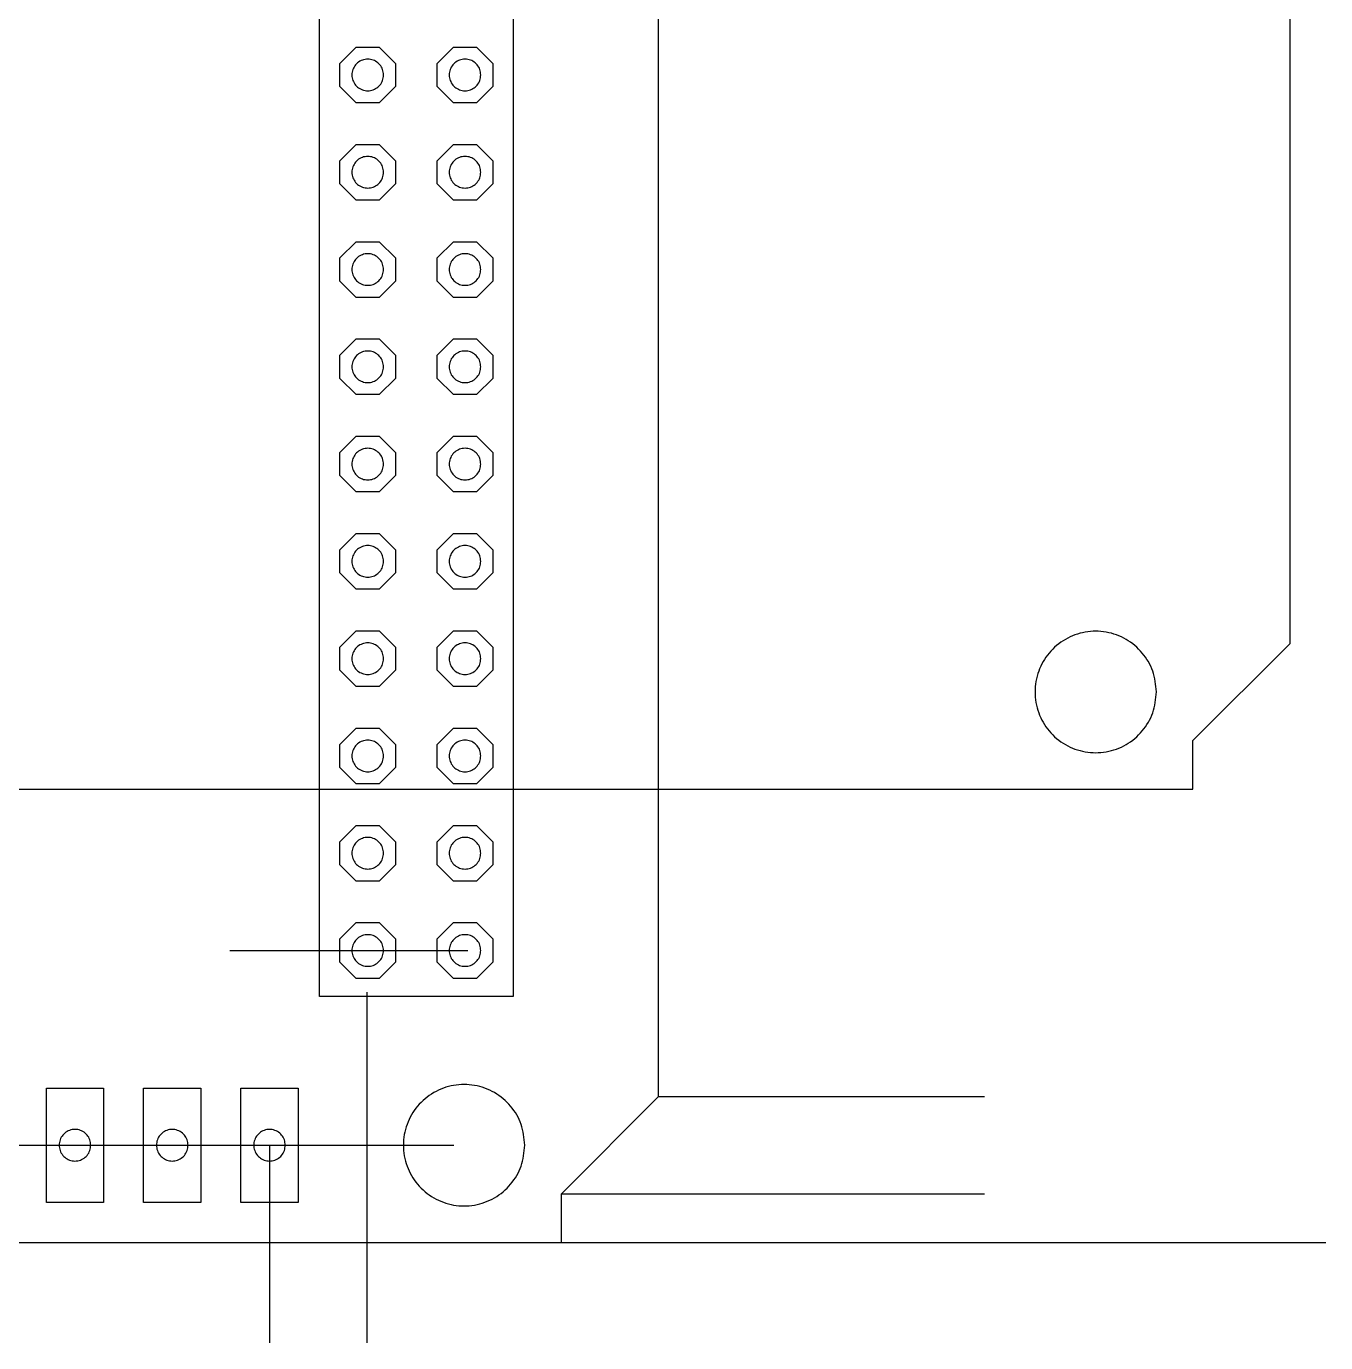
# Model space of a CAD drawing. Extents: x 30 to 168, y 208 to 280.
# Drawn here: x 134.53 to 168.4, y 212.19 to 246.5 of the extents above; entities that cross this region are included whole.
import ezdxf

# ---------------------------------------------------------------- set-up
doc = ezdxf.new("R2010")
doc.units = 0
for name, color, linetype in [('Layer_1', 7, 'CONTINUOUS'), ('Layer_1_copy', 7, 'CONTINUOUS'), ('Layer_1_copy_1', 7, 'CONTINUOUS')]:
    doc.layers.add(name, color=color, linetype=linetype)

msp = doc.modelspace()

# ---------------------------------------------------------------- linework, layer by layer
at = {"layer": 'Layer_1', "color": 7}
for points in [[(49.581959, 214.799837), (148.47212, 214.799837), (148.47212, 216.067672), (151.00777, 218.603319), (151.00777, 252.834522), (148.47212, 255.370147), (148.47212, 265.512735), (145.96073, 268.048382), (49.581959, 268.048382)], [(142.16548, 266.712742), (147.220234, 266.712742), (147.220234, 221.214924), (142.16548, 221.214924)], [(144.150975, 244.930942), (143.725746, 244.505713), (143.124382, 244.505713), (142.699149, 244.930943), (142.699149, 245.532307), (143.12438, 245.95754), (143.725747, 245.957538), (144.150976, 245.53231)], [(146.686622, 244.930942), (146.261393, 244.505713), (145.660029, 244.505713), (145.234796, 244.930943), (145.234796, 245.532307), (145.660027, 245.95754), (146.261394, 245.957538), (146.686623, 245.53231)], [(143.836823, 245.231618)], [(146.37247, 245.231618)], [(144.150975, 242.395292), (143.725746, 241.970063), (143.124382, 241.970063), (142.699149, 242.395293), (142.699149, 242.996657), (143.12438, 243.42189), (143.725747, 243.421888), (144.150976, 242.99666)], [(146.686622, 242.395292), (146.261393, 241.970063), (145.660029, 241.970063), (145.234796, 242.395293), (145.234796, 242.996657), (145.660027, 243.42189), (146.261394, 243.421888), (146.686623, 242.99666)], [(143.836823, 242.695968)], [(146.37247, 242.695968)], [(144.150975, 239.859652), (143.725746, 239.434423), (143.124382, 239.434423), (142.699149, 239.859653), (142.699149, 240.461017), (143.12438, 240.88625), (143.725747, 240.886248), (144.150976, 240.46102)], [(146.686622, 239.859652), (146.261393, 239.434423), (145.660029, 239.434423), (145.234796, 239.859653), (145.234796, 240.461017), (145.660027, 240.88625), (146.261394, 240.886248), (146.686623, 240.46102)], [(143.836823, 240.160328)], [(146.37247, 240.160328)], [(144.150975, 237.324012), (143.725746, 236.898783), (143.124382, 236.898783), (142.699149, 237.324013), (142.699149, 237.925377), (143.12438, 238.35061), (143.725747, 238.350608), (144.150976, 237.92538)], [(146.686622, 237.324012), (146.261393, 236.898783), (145.660029, 236.898783), (145.234796, 237.324013), (145.234796, 237.925377), (145.660027, 238.35061), (146.261394, 238.350608), (146.686623, 237.92538)], [(143.836823, 237.624688)], [(146.37247, 237.624688)], [(144.150975, 234.788362), (143.725746, 234.363133), (143.124382, 234.363133), (142.699149, 234.788363), (142.699149, 235.389727), (143.12438, 235.81496), (143.725747, 235.814958), (144.150976, 235.38973)], [(146.686622, 234.788362), (146.261393, 234.363133), (145.660029, 234.363133), (145.234796, 234.788363), (145.234796, 235.389727), (145.660027, 235.81496), (146.261394, 235.814958), (146.686623, 235.38973)], [(143.836823, 235.089038)], [(146.37247, 235.089038)], [(144.150975, 232.252712), (143.725746, 231.827483), (143.124382, 231.827483), (142.699149, 232.252713), (142.699149, 232.854077), (143.12438, 233.27931), (143.725747, 233.279308), (144.150976, 232.85408)], [(146.686622, 232.252712), (146.261393, 231.827483), (145.660029, 231.827483), (145.234796, 232.252713), (145.234796, 232.854077), (145.660027, 233.27931), (146.261394, 233.279308), (146.686623, 232.85408)], [(143.836823, 232.553388)], [(146.37247, 232.553388)], [(144.150975, 229.717072), (143.725746, 229.291843), (143.124382, 229.291843), (142.699149, 229.717073), (142.699149, 230.318437), (143.12438, 230.74367), (143.725747, 230.743668), (144.150976, 230.31844)], [(146.686622, 229.717072), (146.261393, 229.291843), (145.660029, 229.291843), (145.234796, 229.717073), (145.234796, 230.318437), (145.660027, 230.74367), (146.261394, 230.743668), (146.686623, 230.31844)], [(143.836823, 230.017748)], [(146.37247, 230.017748)], [(144.150975, 227.181432), (143.725746, 226.756203), (143.124382, 226.756203), (142.699149, 227.181433), (142.699149, 227.782797), (143.12438, 228.20803), (143.725747, 228.208028), (144.150976, 227.7828)], [(146.686622, 227.181432), (146.261393, 226.756203), (145.660029, 226.756203), (145.234796, 227.181433), (145.234796, 227.782797), (145.660027, 228.20803), (146.261394, 228.208028), (146.686623, 227.7828)], [(143.836823, 227.482108)], [(146.37247, 227.482108)], [(144.150975, 224.645782), (143.725746, 224.220553), (143.124382, 224.220553), (142.699149, 224.645783), (142.699149, 225.247147), (143.12438, 225.67238), (143.725747, 225.672378), (144.150976, 225.24715)], [(146.686622, 224.645782), (146.261393, 224.220553), (145.660029, 224.220553), (145.234796, 224.645783), (145.234796, 225.247147), (145.660027, 225.67238), (146.261394, 225.672378), (146.686623, 225.24715)], [(143.836823, 224.946458)], [(146.37247, 224.946458)], [(144.150975, 222.110142), (143.725746, 221.684913), (143.124382, 221.684913), (142.699149, 222.110143), (142.699149, 222.711507), (143.12438, 223.13674), (143.725747, 223.136738), (144.150976, 222.71151)], [(146.686619, 222.110142), (146.261391, 221.684913), (145.660026, 221.684913), (145.234794, 222.110143), (145.234794, 222.711507), (145.660024, 223.13674), (146.261392, 223.136738), (146.686621, 222.71151)], [(143.836823, 222.410818)], [(146.372468, 222.410818)], [(135.048719, 218.825786), (136.539024, 218.825786), (136.539024, 215.845176), (135.048719, 215.845176)], [(137.584369, 218.825786), (139.074674, 218.825786), (139.074674, 215.845176), (137.584369, 215.845176)], [(140.120019, 218.825786), (141.610324, 218.825786), (141.610324, 215.845176), (140.120019, 215.845176)], [(136.205622, 217.335486)], [(138.741272, 217.335486)], [(141.276922, 217.335486)], [(147.518823, 217.335487)]]:
    msp.add_lwpolyline(points, close=True, dxfattribs=at)
for points in [[(139.82784, 222.410822), (146.0316, 222.410844)], [(143.40083, 221.328271), (143.40083, 212.188765)], [(151.00777, 218.603319), (159.50227, 218.603319)], [(38.462051, 217.335485), (145.67087, 217.335485)], [(140.86518, 217.335485), (140.86518, 212.188765)], [(148.47212, 216.067672), (159.50227, 216.067672)], [(148.47212, 214.799837), (168.39506, 214.799837)]]:
    msp.add_lwpolyline(points, dxfattribs=at)
for points, knots in [([(143.836823, 245.231618), (143.831903, 245.183478), (143.822135, 245.087887), (143.746345, 244.961562), (143.635375, 244.867642), (143.49796, 244.817831), (143.352148, 244.817831), (143.214925, 244.867642), (143.103187, 244.961562), (143.030252, 245.087887), (143.004787, 245.231618), (143.030252, 245.375349), (143.103187, 245.501674), (143.214925, 245.595593), (143.352148, 245.645405), (143.49796, 245.645405), (143.635375, 245.595593), (143.746345, 245.501674), (143.822135, 245.375349), (143.831903, 245.279758), (143.836823, 245.231618)], [0, 0, 0, 0, 0.143687, 0.285318, 0.429005, 0.572692, 0.714323, 0.85801, 1.001697, 1.143328, 1.287015, 1.430702, 1.572333, 1.71602, 1.859707, 2.001338, 2.145025, 2.288712, 2.430343, 2.57403, 2.57403, 2.57403, 2.57403]), ([(146.37247, 245.231618), (146.36755, 245.183478), (146.357782, 245.087887), (146.281992, 244.961562), (146.171022, 244.867642), (146.033607, 244.817831), (145.887795, 244.817831), (145.750572, 244.867642), (145.638834, 244.961562), (145.565899, 245.087887), (145.540434, 245.231618), (145.565899, 245.375349), (145.638834, 245.501674), (145.750572, 245.595593), (145.887795, 245.645405), (146.033607, 245.645405), (146.171022, 245.595593), (146.281992, 245.501674), (146.357782, 245.375349), (146.36755, 245.279758), (146.37247, 245.231618)], [0, 0, 0, 0, 0.143687, 0.285318, 0.429005, 0.572692, 0.714323, 0.85801, 1.001697, 1.143328, 1.287015, 1.430702, 1.572333, 1.71602, 1.859707, 2.001338, 2.145025, 2.288712, 2.430343, 2.57403, 2.57403, 2.57403, 2.57403]), ([(143.836823, 242.695968), (143.831903, 242.647828), (143.822135, 242.552237), (143.746345, 242.425912), (143.635375, 242.331992), (143.49796, 242.282181), (143.352148, 242.282181), (143.214925, 242.331992), (143.103187, 242.425912), (143.030252, 242.552237), (143.004787, 242.695968), (143.030252, 242.839699), (143.103187, 242.966024), (143.214925, 243.059943), (143.352148, 243.109755), (143.49796, 243.109755), (143.635375, 243.059943), (143.746345, 242.966024), (143.822135, 242.839699), (143.831903, 242.744108), (143.836823, 242.695968)], [0, 0, 0, 0, 0.143687, 0.285318, 0.429005, 0.572692, 0.714323, 0.85801, 1.001697, 1.143328, 1.287015, 1.430702, 1.572333, 1.71602, 1.859707, 2.001338, 2.145025, 2.288712, 2.430343, 2.57403, 2.57403, 2.57403, 2.57403]), ([(146.37247, 242.695968), (146.36755, 242.647828), (146.357782, 242.552237), (146.281992, 242.425912), (146.171022, 242.331992), (146.033607, 242.282181), (145.887795, 242.282181), (145.750572, 242.331992), (145.638834, 242.425912), (145.565899, 242.552237), (145.540434, 242.695968), (145.565899, 242.839699), (145.638834, 242.966024), (145.750572, 243.059943), (145.887795, 243.109755), (146.033607, 243.109755), (146.171022, 243.059943), (146.281992, 242.966024), (146.357782, 242.839699), (146.36755, 242.744108), (146.37247, 242.695968)], [0, 0, 0, 0, 0.143687, 0.285318, 0.429005, 0.572692, 0.714323, 0.85801, 1.001697, 1.143328, 1.287015, 1.430702, 1.572333, 1.71602, 1.859707, 2.001338, 2.145025, 2.288712, 2.430343, 2.57403, 2.57403, 2.57403, 2.57403]), ([(143.836823, 240.160328), (143.831903, 240.112188), (143.822135, 240.016597), (143.746345, 239.890272), (143.635375, 239.796352), (143.49796, 239.746541), (143.352148, 239.746541), (143.214925, 239.796352), (143.103187, 239.890272), (143.030252, 240.016597), (143.004787, 240.160328), (143.030252, 240.304059), (143.103187, 240.430384), (143.214925, 240.524303), (143.352148, 240.574115), (143.49796, 240.574115), (143.635375, 240.524303), (143.746345, 240.430384), (143.822135, 240.304059), (143.831903, 240.208468), (143.836823, 240.160328)], [0, 0, 0, 0, 0.143687, 0.285318, 0.429005, 0.572692, 0.714323, 0.85801, 1.001697, 1.143328, 1.287015, 1.430702, 1.572333, 1.71602, 1.859707, 2.001338, 2.145025, 2.288712, 2.430343, 2.57403, 2.57403, 2.57403, 2.57403]), ([(146.37247, 240.160328), (146.36755, 240.112188), (146.357782, 240.016597), (146.281992, 239.890272), (146.171022, 239.796352), (146.033607, 239.746541), (145.887795, 239.746541), (145.750572, 239.796352), (145.638834, 239.890272), (145.565899, 240.016597), (145.540434, 240.160328), (145.565899, 240.304059), (145.638834, 240.430384), (145.750572, 240.524303), (145.887795, 240.574115), (146.033607, 240.574115), (146.171022, 240.524303), (146.281992, 240.430384), (146.357782, 240.304059), (146.36755, 240.208468), (146.37247, 240.160328)], [0, 0, 0, 0, 0.143687, 0.285318, 0.429005, 0.572692, 0.714323, 0.85801, 1.001697, 1.143328, 1.287015, 1.430702, 1.572333, 1.71602, 1.859707, 2.001338, 2.145025, 2.288712, 2.430343, 2.57403, 2.57403, 2.57403, 2.57403]), ([(143.836823, 237.624688), (143.831903, 237.576548), (143.822135, 237.480957), (143.746345, 237.354632), (143.635375, 237.260712), (143.49796, 237.210901), (143.352148, 237.210901), (143.214925, 237.260712), (143.103187, 237.354632), (143.030252, 237.480957), (143.004787, 237.624688), (143.030252, 237.768419), (143.103187, 237.894744), (143.214925, 237.988663), (143.352148, 238.038475), (143.49796, 238.038475), (143.635375, 237.988663), (143.746345, 237.894744), (143.822135, 237.768419), (143.831903, 237.672828), (143.836823, 237.624688)], [0, 0, 0, 0, 0.143687, 0.285318, 0.429005, 0.572692, 0.714323, 0.85801, 1.001697, 1.143328, 1.287015, 1.430702, 1.572333, 1.71602, 1.859707, 2.001338, 2.145025, 2.288712, 2.430343, 2.57403, 2.57403, 2.57403, 2.57403]), ([(146.37247, 237.624688), (146.36755, 237.576548), (146.357782, 237.480957), (146.281992, 237.354632), (146.171022, 237.260712), (146.033607, 237.210901), (145.887795, 237.210901), (145.750572, 237.260712), (145.638834, 237.354632), (145.565899, 237.480957), (145.540434, 237.624688), (145.565899, 237.768419), (145.638834, 237.894744), (145.750572, 237.988663), (145.887795, 238.038475), (146.033607, 238.038475), (146.171022, 237.988663), (146.281992, 237.894744), (146.357782, 237.768419), (146.36755, 237.672828), (146.37247, 237.624688)], [0, 0, 0, 0, 0.143687, 0.285318, 0.429005, 0.572692, 0.714323, 0.85801, 1.001697, 1.143328, 1.287015, 1.430702, 1.572333, 1.71602, 1.859707, 2.001338, 2.145025, 2.288712, 2.430343, 2.57403, 2.57403, 2.57403, 2.57403]), ([(143.836823, 235.089038), (143.831903, 235.040898), (143.822135, 234.945307), (143.746345, 234.818982), (143.635375, 234.725062), (143.49796, 234.675251), (143.352148, 234.675251), (143.214925, 234.725062), (143.103187, 234.818982), (143.030252, 234.945307), (143.004787, 235.089038), (143.030252, 235.232769), (143.103187, 235.359094), (143.214925, 235.453013), (143.352148, 235.502825), (143.49796, 235.502825), (143.635375, 235.453013), (143.746345, 235.359094), (143.822135, 235.232769), (143.831903, 235.137178), (143.836823, 235.089038)], [0, 0, 0, 0, 0.143687, 0.285318, 0.429005, 0.572692, 0.714323, 0.85801, 1.001697, 1.143328, 1.287015, 1.430702, 1.572333, 1.71602, 1.859707, 2.001338, 2.145025, 2.288712, 2.430343, 2.57403, 2.57403, 2.57403, 2.57403]), ([(146.37247, 235.089038), (146.36755, 235.040898), (146.357782, 234.945307), (146.281992, 234.818982), (146.171022, 234.725062), (146.033607, 234.675251), (145.887795, 234.675251), (145.750572, 234.725062), (145.638834, 234.818982), (145.565899, 234.945307), (145.540434, 235.089038), (145.565899, 235.232769), (145.638834, 235.359094), (145.750572, 235.453013), (145.887795, 235.502825), (146.033607, 235.502825), (146.171022, 235.453013), (146.281992, 235.359094), (146.357782, 235.232769), (146.36755, 235.137178), (146.37247, 235.089038)], [0, 0, 0, 0, 0.143687, 0.285318, 0.429005, 0.572692, 0.714323, 0.85801, 1.001697, 1.143328, 1.287015, 1.430702, 1.572333, 1.71602, 1.859707, 2.001338, 2.145025, 2.288712, 2.430343, 2.57403, 2.57403, 2.57403, 2.57403]), ([(143.836823, 232.553388), (143.831903, 232.505248), (143.822135, 232.409657), (143.746345, 232.283332), (143.635375, 232.189412), (143.49796, 232.139601), (143.352148, 232.139601), (143.214925, 232.189412), (143.103187, 232.283332), (143.030252, 232.409657), (143.004787, 232.553388), (143.030252, 232.697119), (143.103187, 232.823444), (143.214925, 232.917363), (143.352148, 232.967175), (143.49796, 232.967175), (143.635375, 232.917363), (143.746345, 232.823444), (143.822135, 232.697119), (143.831903, 232.601528), (143.836823, 232.553388)], [0, 0, 0, 0, 0.143687, 0.285318, 0.429005, 0.572692, 0.714323, 0.85801, 1.001697, 1.143328, 1.287015, 1.430702, 1.572333, 1.71602, 1.859707, 2.001338, 2.145025, 2.288712, 2.430343, 2.57403, 2.57403, 2.57403, 2.57403]), ([(146.37247, 232.553388), (146.36755, 232.505248), (146.357782, 232.409657), (146.281992, 232.283332), (146.171022, 232.189412), (146.033607, 232.139601), (145.887795, 232.139601), (145.750572, 232.189412), (145.638834, 232.283332), (145.565899, 232.409657), (145.540434, 232.553388), (145.565899, 232.697119), (145.638834, 232.823444), (145.750572, 232.917363), (145.887795, 232.967175), (146.033607, 232.967175), (146.171022, 232.917363), (146.281992, 232.823444), (146.357782, 232.697119), (146.36755, 232.601528), (146.37247, 232.553388)], [0, 0, 0, 0, 0.143687, 0.285318, 0.429005, 0.572692, 0.714323, 0.85801, 1.001697, 1.143328, 1.287015, 1.430702, 1.572333, 1.71602, 1.859707, 2.001338, 2.145025, 2.288712, 2.430343, 2.57403, 2.57403, 2.57403, 2.57403]), ([(143.836823, 230.017748), (143.831903, 229.969608), (143.822135, 229.874017), (143.746345, 229.747692), (143.635375, 229.653772), (143.49796, 229.603961), (143.352148, 229.603961), (143.214925, 229.653772), (143.103187, 229.747692), (143.030252, 229.874017), (143.004787, 230.017748), (143.030252, 230.161479), (143.103187, 230.287804), (143.214925, 230.381723), (143.352148, 230.431535), (143.49796, 230.431535), (143.635375, 230.381723), (143.746345, 230.287804), (143.822135, 230.161479), (143.831903, 230.065888), (143.836823, 230.017748)], [0, 0, 0, 0, 0.143687, 0.285318, 0.429005, 0.572692, 0.714323, 0.85801, 1.001697, 1.143328, 1.287015, 1.430702, 1.572333, 1.71602, 1.859707, 2.001338, 2.145025, 2.288712, 2.430343, 2.57403, 2.57403, 2.57403, 2.57403]), ([(146.37247, 230.017748), (146.36755, 229.969608), (146.357782, 229.874017), (146.281992, 229.747692), (146.171022, 229.653772), (146.033607, 229.603961), (145.887795, 229.603961), (145.750572, 229.653772), (145.638834, 229.747692), (145.565899, 229.874017), (145.540434, 230.017748), (145.565899, 230.161479), (145.638834, 230.287804), (145.750572, 230.381723), (145.887795, 230.431535), (146.033607, 230.431535), (146.171022, 230.381723), (146.281992, 230.287804), (146.357782, 230.161479), (146.36755, 230.065888), (146.37247, 230.017748)], [0, 0, 0, 0, 0.143687, 0.285318, 0.429005, 0.572692, 0.714323, 0.85801, 1.001697, 1.143328, 1.287015, 1.430702, 1.572333, 1.71602, 1.859707, 2.001338, 2.145025, 2.288712, 2.430343, 2.57403, 2.57403, 2.57403, 2.57403]), ([(143.836823, 227.482108), (143.831903, 227.433968), (143.822135, 227.338377), (143.746345, 227.212052), (143.635375, 227.118132), (143.49796, 227.068321), (143.352148, 227.068321), (143.214925, 227.118132), (143.103187, 227.212052), (143.030252, 227.338377), (143.004787, 227.482108), (143.030252, 227.625839), (143.103187, 227.752164), (143.214925, 227.846083), (143.352148, 227.895895), (143.49796, 227.895895), (143.635375, 227.846083), (143.746345, 227.752164), (143.822135, 227.625839), (143.831903, 227.530248), (143.836823, 227.482108)], [0, 0, 0, 0, 0.143687, 0.285318, 0.429005, 0.572692, 0.714323, 0.85801, 1.001697, 1.143328, 1.287015, 1.430702, 1.572333, 1.71602, 1.859707, 2.001338, 2.145025, 2.288712, 2.430343, 2.57403, 2.57403, 2.57403, 2.57403]), ([(146.37247, 227.482108), (146.36755, 227.433968), (146.357782, 227.338377), (146.281992, 227.212052), (146.171022, 227.118132), (146.033607, 227.068321), (145.887795, 227.068321), (145.750572, 227.118132), (145.638834, 227.212052), (145.565899, 227.338377), (145.540434, 227.482108), (145.565899, 227.625839), (145.638834, 227.752164), (145.750572, 227.846083), (145.887795, 227.895895), (146.033607, 227.895895), (146.171022, 227.846083), (146.281992, 227.752164), (146.357782, 227.625839), (146.36755, 227.530248), (146.37247, 227.482108)], [0, 0, 0, 0, 0.143687, 0.285318, 0.429005, 0.572692, 0.714323, 0.85801, 1.001697, 1.143328, 1.287015, 1.430702, 1.572333, 1.71602, 1.859707, 2.001338, 2.145025, 2.288712, 2.430343, 2.57403, 2.57403, 2.57403, 2.57403]), ([(143.836823, 224.946458), (143.831903, 224.898318), (143.822135, 224.802727), (143.746345, 224.676402), (143.635375, 224.582482), (143.49796, 224.532671), (143.352148, 224.532671), (143.214925, 224.582482), (143.103187, 224.676402), (143.030252, 224.802727), (143.004787, 224.946458), (143.030252, 225.090189), (143.103187, 225.216514), (143.214925, 225.310433), (143.352148, 225.360245), (143.49796, 225.360245), (143.635375, 225.310433), (143.746345, 225.216514), (143.822135, 225.090189), (143.831903, 224.994598), (143.836823, 224.946458)], [0, 0, 0, 0, 0.143687, 0.285318, 0.429005, 0.572692, 0.714323, 0.85801, 1.001697, 1.143328, 1.287015, 1.430702, 1.572333, 1.71602, 1.859707, 2.001338, 2.145025, 2.288712, 2.430343, 2.57403, 2.57403, 2.57403, 2.57403]), ([(146.37247, 224.946458), (146.36755, 224.898318), (146.357782, 224.802727), (146.281992, 224.676402), (146.171022, 224.582482), (146.033607, 224.532671), (145.887795, 224.532671), (145.750572, 224.582482), (145.638834, 224.676402), (145.565899, 224.802727), (145.540434, 224.946458), (145.565899, 225.090189), (145.638834, 225.216514), (145.750572, 225.310433), (145.887795, 225.360245), (146.033607, 225.360245), (146.171022, 225.310433), (146.281992, 225.216514), (146.357782, 225.090189), (146.36755, 224.994598), (146.37247, 224.946458)], [0, 0, 0, 0, 0.143687, 0.285318, 0.429005, 0.572692, 0.714323, 0.85801, 1.001697, 1.143328, 1.287015, 1.430702, 1.572333, 1.71602, 1.859707, 2.001338, 2.145025, 2.288712, 2.430343, 2.57403, 2.57403, 2.57403, 2.57403]), ([(143.836823, 222.410818), (143.831903, 222.362678), (143.822135, 222.267087), (143.746345, 222.140762), (143.635375, 222.046842), (143.49796, 221.997031), (143.352148, 221.997031), (143.214925, 222.046842), (143.103187, 222.140762), (143.030252, 222.267087), (143.004787, 222.410818), (143.030252, 222.554549), (143.103187, 222.680874), (143.214925, 222.774793), (143.352148, 222.824605), (143.49796, 222.824605), (143.635375, 222.774793), (143.746345, 222.680874), (143.822135, 222.554549), (143.831903, 222.458958), (143.836823, 222.410818)], [0, 0, 0, 0, 0.143687, 0.285318, 0.429005, 0.572692, 0.714323, 0.85801, 1.001697, 1.143328, 1.287015, 1.430702, 1.572333, 1.71602, 1.859707, 2.001338, 2.145025, 2.288712, 2.430343, 2.57403, 2.57403, 2.57403, 2.57403]), ([(146.372468, 222.410818), (146.367548, 222.362678), (146.357779, 222.267087), (146.281989, 222.140762), (146.17102, 222.046842), (146.033605, 221.997031), (145.887792, 221.997031), (145.75057, 222.046842), (145.638832, 222.140762), (145.565897, 222.267087), (145.540432, 222.410818), (145.565897, 222.554549), (145.638832, 222.680874), (145.75057, 222.774793), (145.887792, 222.824605), (146.033605, 222.824605), (146.17102, 222.774793), (146.281989, 222.680874), (146.357779, 222.554549), (146.367548, 222.458958), (146.372468, 222.410818)], [0, 0, 0, 0, 0.143687, 0.285318, 0.429005, 0.572692, 0.714323, 0.85801, 1.001697, 1.143328, 1.287015, 1.430702, 1.572333, 1.71602, 1.859707, 2.001338, 2.145025, 2.288712, 2.430343, 2.57403, 2.57403, 2.57403, 2.57403]), ([(147.518823, 217.335487), (147.499917, 217.150486), (147.462375, 216.783131), (147.171115, 216.297665), (146.744661, 215.936734), (146.216577, 215.745309), (145.656221, 215.745309), (145.128878, 215.936734), (144.69947, 216.297665), (144.419182, 216.783131), (144.32132, 217.335487), (144.419182, 217.887843), (144.69947, 218.373309), (145.128878, 218.73424), (145.656221, 218.925665), (146.216577, 218.925665), (146.744661, 218.73424), (147.171115, 218.373309), (147.462375, 217.887843), (147.499917, 217.520488), (147.518823, 217.335487)], [0, 0, 0, 0, 0.552188, 1.096473, 1.648661, 2.200849, 2.745134, 3.297322, 3.84951, 4.393795, 4.945983, 5.498171, 6.042456, 6.594644, 7.146832, 7.691117, 8.243305, 8.795493, 9.339778, 9.891966, 9.891966, 9.891966, 9.891966]), ([(136.205622, 217.335486), (136.200702, 217.287346), (136.190934, 217.191755), (136.115144, 217.06543), (136.004174, 216.971511), (135.866759, 216.921699), (135.720947, 216.921699), (135.583724, 216.971511), (135.471986, 217.06543), (135.399052, 217.191755), (135.373586, 217.335486), (135.399052, 217.479217), (135.471986, 217.605542), (135.583724, 217.699462), (135.720947, 217.749273), (135.866759, 217.749273), (136.004174, 217.699462), (136.115144, 217.605542), (136.190934, 217.479217), (136.200702, 217.383626), (136.205622, 217.335486)], [0, 0, 0, 0, 0.143687, 0.285318, 0.429005, 0.572692, 0.714323, 0.85801, 1.001697, 1.143328, 1.287015, 1.430702, 1.572333, 1.71602, 1.859707, 2.001338, 2.145025, 2.288712, 2.430343, 2.57403, 2.57403, 2.57403, 2.57403]), ([(138.741272, 217.335486), (138.736352, 217.287346), (138.726584, 217.191755), (138.650794, 217.06543), (138.539824, 216.971511), (138.402409, 216.921699), (138.256597, 216.921699), (138.119374, 216.971511), (138.007636, 217.06543), (137.934702, 217.191755), (137.909236, 217.335486), (137.934702, 217.479217), (138.007636, 217.605542), (138.119374, 217.699462), (138.256597, 217.749273), (138.402409, 217.749273), (138.539824, 217.699462), (138.650794, 217.605542), (138.726584, 217.479217), (138.736352, 217.383626), (138.741272, 217.335486)], [0, 0, 0, 0, 0.143687, 0.285318, 0.429005, 0.572692, 0.714323, 0.85801, 1.001697, 1.143328, 1.287015, 1.430702, 1.572333, 1.71602, 1.859707, 2.001338, 2.145025, 2.288712, 2.430343, 2.57403, 2.57403, 2.57403, 2.57403]), ([(141.276922, 217.335486), (141.272002, 217.287346), (141.262234, 217.191755), (141.186444, 217.06543), (141.075474, 216.971511), (140.938059, 216.921699), (140.792247, 216.921699), (140.655024, 216.971511), (140.543286, 217.06543), (140.470352, 217.191755), (140.444886, 217.335486), (140.470352, 217.479217), (140.543286, 217.605542), (140.655024, 217.699462), (140.792247, 217.749273), (140.938059, 217.749273), (141.075474, 217.699462), (141.186444, 217.605542), (141.262234, 217.479217), (141.272002, 217.383626), (141.276922, 217.335486)], [0, 0, 0, 0, 0.143687, 0.285318, 0.429005, 0.572692, 0.714323, 0.85801, 1.001697, 1.143328, 1.287015, 1.430702, 1.572333, 1.71602, 1.859707, 2.001338, 2.145025, 2.288712, 2.430343, 2.57403, 2.57403, 2.57403, 2.57403])]:
    msp.add_open_spline(points, degree=3, knots=knots, dxfattribs=at)
at = {"layer": 'Layer_1_copy', "color": 7}
for points in [[(49.581959, 214.799837), (148.47212, 214.799837), (148.47212, 216.067672), (151.00777, 218.603319), (151.00777, 252.834522), (148.47212, 255.370147), (148.47212, 265.512735), (145.96073, 268.048382), (49.581959, 268.048382)], [(142.16548, 266.712742), (147.220234, 266.712742), (147.220234, 221.214924), (142.16548, 221.214924)], [(144.150975, 244.930942), (143.725746, 244.505713), (143.124382, 244.505713), (142.699149, 244.930943), (142.699149, 245.532307), (143.12438, 245.95754), (143.725747, 245.957538), (144.150976, 245.53231)], [(146.686622, 244.930942), (146.261393, 244.505713), (145.660029, 244.505713), (145.234796, 244.930943), (145.234796, 245.532307), (145.660027, 245.95754), (146.261394, 245.957538), (146.686623, 245.53231)], [(143.836823, 245.231618)], [(146.37247, 245.231618)], [(144.150975, 242.395292), (143.725746, 241.970063), (143.124382, 241.970063), (142.699149, 242.395293), (142.699149, 242.996657), (143.12438, 243.42189), (143.725747, 243.421888), (144.150976, 242.99666)], [(146.686622, 242.395292), (146.261393, 241.970063), (145.660029, 241.970063), (145.234796, 242.395293), (145.234796, 242.996657), (145.660027, 243.42189), (146.261394, 243.421888), (146.686623, 242.99666)], [(143.836823, 242.695968)], [(146.37247, 242.695968)], [(144.150975, 239.859652), (143.725746, 239.434423), (143.124382, 239.434423), (142.699149, 239.859653), (142.699149, 240.461017), (143.12438, 240.88625), (143.725747, 240.886248), (144.150976, 240.46102)], [(146.686622, 239.859652), (146.261393, 239.434423), (145.660029, 239.434423), (145.234796, 239.859653), (145.234796, 240.461017), (145.660027, 240.88625), (146.261394, 240.886248), (146.686623, 240.46102)], [(143.836823, 240.160328)], [(146.37247, 240.160328)], [(144.150975, 237.324012), (143.725746, 236.898783), (143.124382, 236.898783), (142.699149, 237.324013), (142.699149, 237.925377), (143.12438, 238.35061), (143.725747, 238.350608), (144.150976, 237.92538)], [(146.686622, 237.324012), (146.261393, 236.898783), (145.660029, 236.898783), (145.234796, 237.324013), (145.234796, 237.925377), (145.660027, 238.35061), (146.261394, 238.350608), (146.686623, 237.92538)], [(143.836823, 237.624688)], [(146.37247, 237.624688)], [(144.150975, 234.788362), (143.725746, 234.363133), (143.124382, 234.363133), (142.699149, 234.788363), (142.699149, 235.389727), (143.12438, 235.81496), (143.725747, 235.814958), (144.150976, 235.38973)], [(146.686622, 234.788362), (146.261393, 234.363133), (145.660029, 234.363133), (145.234796, 234.788363), (145.234796, 235.389727), (145.660027, 235.81496), (146.261394, 235.814958), (146.686623, 235.38973)], [(143.836823, 235.089038)], [(146.37247, 235.089038)], [(144.150975, 232.252712), (143.725746, 231.827483), (143.124382, 231.827483), (142.699149, 232.252713), (142.699149, 232.854077), (143.12438, 233.27931), (143.725747, 233.279308), (144.150976, 232.85408)], [(146.686622, 232.252712), (146.261393, 231.827483), (145.660029, 231.827483), (145.234796, 232.252713), (145.234796, 232.854077), (145.660027, 233.27931), (146.261394, 233.279308), (146.686623, 232.85408)], [(143.836823, 232.553388)], [(146.37247, 232.553388)], [(144.150975, 229.717072), (143.725746, 229.291843), (143.124382, 229.291843), (142.699149, 229.717073), (142.699149, 230.318437), (143.12438, 230.74367), (143.725747, 230.743668), (144.150976, 230.31844)], [(146.686622, 229.717072), (146.261393, 229.291843), (145.660029, 229.291843), (145.234796, 229.717073), (145.234796, 230.318437), (145.660027, 230.74367), (146.261394, 230.743668), (146.686623, 230.31844)], [(143.836823, 230.017748)], [(146.37247, 230.017748)], [(144.150975, 227.181432), (143.725746, 226.756203), (143.124382, 226.756203), (142.699149, 227.181433), (142.699149, 227.782797), (143.12438, 228.20803), (143.725747, 228.208028), (144.150976, 227.7828)], [(146.686622, 227.181432), (146.261393, 226.756203), (145.660029, 226.756203), (145.234796, 227.181433), (145.234796, 227.782797), (145.660027, 228.20803), (146.261394, 228.208028), (146.686623, 227.7828)], [(143.836823, 227.482108)], [(146.37247, 227.482108)], [(144.150975, 224.645782), (143.725746, 224.220553), (143.124382, 224.220553), (142.699149, 224.645783), (142.699149, 225.247147), (143.12438, 225.67238), (143.725747, 225.672378), (144.150976, 225.24715)], [(146.686622, 224.645782), (146.261393, 224.220553), (145.660029, 224.220553), (145.234796, 224.645783), (145.234796, 225.247147), (145.660027, 225.67238), (146.261394, 225.672378), (146.686623, 225.24715)], [(143.836823, 224.946458)], [(146.37247, 224.946458)], [(144.150975, 222.110142), (143.725746, 221.684913), (143.124382, 221.684913), (142.699149, 222.110143), (142.699149, 222.711507), (143.12438, 223.13674), (143.725747, 223.136738), (144.150976, 222.71151)], [(146.686619, 222.110142), (146.261391, 221.684913), (145.660026, 221.684913), (145.234794, 222.110143), (145.234794, 222.711507), (145.660024, 223.13674), (146.261392, 223.136738), (146.686621, 222.71151)], [(143.836823, 222.410818)], [(146.372468, 222.410818)], [(135.048719, 218.825786), (136.539024, 218.825786), (136.539024, 215.845176), (135.048719, 215.845176)], [(137.584369, 218.825786), (139.074674, 218.825786), (139.074674, 215.845176), (137.584369, 215.845176)], [(140.120019, 218.825786), (141.610324, 218.825786), (141.610324, 215.845176), (140.120019, 215.845176)], [(136.205622, 217.335486)], [(138.741272, 217.335486)], [(141.276922, 217.335486)], [(147.518823, 217.335487)]]:
    msp.add_lwpolyline(points, close=True, dxfattribs=at)
for points in [[(139.82784, 222.410822), (146.0316, 222.410844)], [(143.40083, 221.328271), (143.40083, 212.188765)], [(38.462051, 217.335485), (145.67087, 217.335485)], [(140.86518, 217.335485), (140.86518, 212.188765)]]:
    msp.add_lwpolyline(points, dxfattribs=at)
for points, knots in [([(143.836823, 245.231618), (143.831903, 245.183478), (143.822135, 245.087887), (143.746345, 244.961562), (143.635375, 244.867642), (143.49796, 244.817831), (143.352148, 244.817831), (143.214925, 244.867642), (143.103187, 244.961562), (143.030252, 245.087887), (143.004787, 245.231618), (143.030252, 245.375349), (143.103187, 245.501674), (143.214925, 245.595593), (143.352148, 245.645405), (143.49796, 245.645405), (143.635375, 245.595593), (143.746345, 245.501674), (143.822135, 245.375349), (143.831903, 245.279758), (143.836823, 245.231618)], [0, 0, 0, 0, 0.143687, 0.285318, 0.429005, 0.572692, 0.714323, 0.85801, 1.001697, 1.143328, 1.287015, 1.430702, 1.572333, 1.71602, 1.859707, 2.001338, 2.145025, 2.288712, 2.430343, 2.57403, 2.57403, 2.57403, 2.57403]), ([(146.37247, 245.231618), (146.36755, 245.183478), (146.357782, 245.087887), (146.281992, 244.961562), (146.171022, 244.867642), (146.033607, 244.817831), (145.887795, 244.817831), (145.750572, 244.867642), (145.638834, 244.961562), (145.565899, 245.087887), (145.540434, 245.231618), (145.565899, 245.375349), (145.638834, 245.501674), (145.750572, 245.595593), (145.887795, 245.645405), (146.033607, 245.645405), (146.171022, 245.595593), (146.281992, 245.501674), (146.357782, 245.375349), (146.36755, 245.279758), (146.37247, 245.231618)], [0, 0, 0, 0, 0.143687, 0.285318, 0.429005, 0.572692, 0.714323, 0.85801, 1.001697, 1.143328, 1.287015, 1.430702, 1.572333, 1.71602, 1.859707, 2.001338, 2.145025, 2.288712, 2.430343, 2.57403, 2.57403, 2.57403, 2.57403]), ([(143.836823, 242.695968), (143.831903, 242.647828), (143.822135, 242.552237), (143.746345, 242.425912), (143.635375, 242.331992), (143.49796, 242.282181), (143.352148, 242.282181), (143.214925, 242.331992), (143.103187, 242.425912), (143.030252, 242.552237), (143.004787, 242.695968), (143.030252, 242.839699), (143.103187, 242.966024), (143.214925, 243.059943), (143.352148, 243.109755), (143.49796, 243.109755), (143.635375, 243.059943), (143.746345, 242.966024), (143.822135, 242.839699), (143.831903, 242.744108), (143.836823, 242.695968)], [0, 0, 0, 0, 0.143687, 0.285318, 0.429005, 0.572692, 0.714323, 0.85801, 1.001697, 1.143328, 1.287015, 1.430702, 1.572333, 1.71602, 1.859707, 2.001338, 2.145025, 2.288712, 2.430343, 2.57403, 2.57403, 2.57403, 2.57403]), ([(146.37247, 242.695968), (146.36755, 242.647828), (146.357782, 242.552237), (146.281992, 242.425912), (146.171022, 242.331992), (146.033607, 242.282181), (145.887795, 242.282181), (145.750572, 242.331992), (145.638834, 242.425912), (145.565899, 242.552237), (145.540434, 242.695968), (145.565899, 242.839699), (145.638834, 242.966024), (145.750572, 243.059943), (145.887795, 243.109755), (146.033607, 243.109755), (146.171022, 243.059943), (146.281992, 242.966024), (146.357782, 242.839699), (146.36755, 242.744108), (146.37247, 242.695968)], [0, 0, 0, 0, 0.143687, 0.285318, 0.429005, 0.572692, 0.714323, 0.85801, 1.001697, 1.143328, 1.287015, 1.430702, 1.572333, 1.71602, 1.859707, 2.001338, 2.145025, 2.288712, 2.430343, 2.57403, 2.57403, 2.57403, 2.57403]), ([(143.836823, 240.160328), (143.831903, 240.112188), (143.822135, 240.016597), (143.746345, 239.890272), (143.635375, 239.796352), (143.49796, 239.746541), (143.352148, 239.746541), (143.214925, 239.796352), (143.103187, 239.890272), (143.030252, 240.016597), (143.004787, 240.160328), (143.030252, 240.304059), (143.103187, 240.430384), (143.214925, 240.524303), (143.352148, 240.574115), (143.49796, 240.574115), (143.635375, 240.524303), (143.746345, 240.430384), (143.822135, 240.304059), (143.831903, 240.208468), (143.836823, 240.160328)], [0, 0, 0, 0, 0.143687, 0.285318, 0.429005, 0.572692, 0.714323, 0.85801, 1.001697, 1.143328, 1.287015, 1.430702, 1.572333, 1.71602, 1.859707, 2.001338, 2.145025, 2.288712, 2.430343, 2.57403, 2.57403, 2.57403, 2.57403]), ([(146.37247, 240.160328), (146.36755, 240.112188), (146.357782, 240.016597), (146.281992, 239.890272), (146.171022, 239.796352), (146.033607, 239.746541), (145.887795, 239.746541), (145.750572, 239.796352), (145.638834, 239.890272), (145.565899, 240.016597), (145.540434, 240.160328), (145.565899, 240.304059), (145.638834, 240.430384), (145.750572, 240.524303), (145.887795, 240.574115), (146.033607, 240.574115), (146.171022, 240.524303), (146.281992, 240.430384), (146.357782, 240.304059), (146.36755, 240.208468), (146.37247, 240.160328)], [0, 0, 0, 0, 0.143687, 0.285318, 0.429005, 0.572692, 0.714323, 0.85801, 1.001697, 1.143328, 1.287015, 1.430702, 1.572333, 1.71602, 1.859707, 2.001338, 2.145025, 2.288712, 2.430343, 2.57403, 2.57403, 2.57403, 2.57403]), ([(143.836823, 237.624688), (143.831903, 237.576548), (143.822135, 237.480957), (143.746345, 237.354632), (143.635375, 237.260712), (143.49796, 237.210901), (143.352148, 237.210901), (143.214925, 237.260712), (143.103187, 237.354632), (143.030252, 237.480957), (143.004787, 237.624688), (143.030252, 237.768419), (143.103187, 237.894744), (143.214925, 237.988663), (143.352148, 238.038475), (143.49796, 238.038475), (143.635375, 237.988663), (143.746345, 237.894744), (143.822135, 237.768419), (143.831903, 237.672828), (143.836823, 237.624688)], [0, 0, 0, 0, 0.143687, 0.285318, 0.429005, 0.572692, 0.714323, 0.85801, 1.001697, 1.143328, 1.287015, 1.430702, 1.572333, 1.71602, 1.859707, 2.001338, 2.145025, 2.288712, 2.430343, 2.57403, 2.57403, 2.57403, 2.57403]), ([(146.37247, 237.624688), (146.36755, 237.576548), (146.357782, 237.480957), (146.281992, 237.354632), (146.171022, 237.260712), (146.033607, 237.210901), (145.887795, 237.210901), (145.750572, 237.260712), (145.638834, 237.354632), (145.565899, 237.480957), (145.540434, 237.624688), (145.565899, 237.768419), (145.638834, 237.894744), (145.750572, 237.988663), (145.887795, 238.038475), (146.033607, 238.038475), (146.171022, 237.988663), (146.281992, 237.894744), (146.357782, 237.768419), (146.36755, 237.672828), (146.37247, 237.624688)], [0, 0, 0, 0, 0.143687, 0.285318, 0.429005, 0.572692, 0.714323, 0.85801, 1.001697, 1.143328, 1.287015, 1.430702, 1.572333, 1.71602, 1.859707, 2.001338, 2.145025, 2.288712, 2.430343, 2.57403, 2.57403, 2.57403, 2.57403]), ([(143.836823, 235.089038), (143.831903, 235.040898), (143.822135, 234.945307), (143.746345, 234.818982), (143.635375, 234.725062), (143.49796, 234.675251), (143.352148, 234.675251), (143.214925, 234.725062), (143.103187, 234.818982), (143.030252, 234.945307), (143.004787, 235.089038), (143.030252, 235.232769), (143.103187, 235.359094), (143.214925, 235.453013), (143.352148, 235.502825), (143.49796, 235.502825), (143.635375, 235.453013), (143.746345, 235.359094), (143.822135, 235.232769), (143.831903, 235.137178), (143.836823, 235.089038)], [0, 0, 0, 0, 0.143687, 0.285318, 0.429005, 0.572692, 0.714323, 0.85801, 1.001697, 1.143328, 1.287015, 1.430702, 1.572333, 1.71602, 1.859707, 2.001338, 2.145025, 2.288712, 2.430343, 2.57403, 2.57403, 2.57403, 2.57403]), ([(146.37247, 235.089038), (146.36755, 235.040898), (146.357782, 234.945307), (146.281992, 234.818982), (146.171022, 234.725062), (146.033607, 234.675251), (145.887795, 234.675251), (145.750572, 234.725062), (145.638834, 234.818982), (145.565899, 234.945307), (145.540434, 235.089038), (145.565899, 235.232769), (145.638834, 235.359094), (145.750572, 235.453013), (145.887795, 235.502825), (146.033607, 235.502825), (146.171022, 235.453013), (146.281992, 235.359094), (146.357782, 235.232769), (146.36755, 235.137178), (146.37247, 235.089038)], [0, 0, 0, 0, 0.143687, 0.285318, 0.429005, 0.572692, 0.714323, 0.85801, 1.001697, 1.143328, 1.287015, 1.430702, 1.572333, 1.71602, 1.859707, 2.001338, 2.145025, 2.288712, 2.430343, 2.57403, 2.57403, 2.57403, 2.57403]), ([(143.836823, 232.553388), (143.831903, 232.505248), (143.822135, 232.409657), (143.746345, 232.283332), (143.635375, 232.189412), (143.49796, 232.139601), (143.352148, 232.139601), (143.214925, 232.189412), (143.103187, 232.283332), (143.030252, 232.409657), (143.004787, 232.553388), (143.030252, 232.697119), (143.103187, 232.823444), (143.214925, 232.917363), (143.352148, 232.967175), (143.49796, 232.967175), (143.635375, 232.917363), (143.746345, 232.823444), (143.822135, 232.697119), (143.831903, 232.601528), (143.836823, 232.553388)], [0, 0, 0, 0, 0.143687, 0.285318, 0.429005, 0.572692, 0.714323, 0.85801, 1.001697, 1.143328, 1.287015, 1.430702, 1.572333, 1.71602, 1.859707, 2.001338, 2.145025, 2.288712, 2.430343, 2.57403, 2.57403, 2.57403, 2.57403]), ([(146.37247, 232.553388), (146.36755, 232.505248), (146.357782, 232.409657), (146.281992, 232.283332), (146.171022, 232.189412), (146.033607, 232.139601), (145.887795, 232.139601), (145.750572, 232.189412), (145.638834, 232.283332), (145.565899, 232.409657), (145.540434, 232.553388), (145.565899, 232.697119), (145.638834, 232.823444), (145.750572, 232.917363), (145.887795, 232.967175), (146.033607, 232.967175), (146.171022, 232.917363), (146.281992, 232.823444), (146.357782, 232.697119), (146.36755, 232.601528), (146.37247, 232.553388)], [0, 0, 0, 0, 0.143687, 0.285318, 0.429005, 0.572692, 0.714323, 0.85801, 1.001697, 1.143328, 1.287015, 1.430702, 1.572333, 1.71602, 1.859707, 2.001338, 2.145025, 2.288712, 2.430343, 2.57403, 2.57403, 2.57403, 2.57403]), ([(143.836823, 230.017748), (143.831903, 229.969608), (143.822135, 229.874017), (143.746345, 229.747692), (143.635375, 229.653772), (143.49796, 229.603961), (143.352148, 229.603961), (143.214925, 229.653772), (143.103187, 229.747692), (143.030252, 229.874017), (143.004787, 230.017748), (143.030252, 230.161479), (143.103187, 230.287804), (143.214925, 230.381723), (143.352148, 230.431535), (143.49796, 230.431535), (143.635375, 230.381723), (143.746345, 230.287804), (143.822135, 230.161479), (143.831903, 230.065888), (143.836823, 230.017748)], [0, 0, 0, 0, 0.143687, 0.285318, 0.429005, 0.572692, 0.714323, 0.85801, 1.001697, 1.143328, 1.287015, 1.430702, 1.572333, 1.71602, 1.859707, 2.001338, 2.145025, 2.288712, 2.430343, 2.57403, 2.57403, 2.57403, 2.57403]), ([(146.37247, 230.017748), (146.36755, 229.969608), (146.357782, 229.874017), (146.281992, 229.747692), (146.171022, 229.653772), (146.033607, 229.603961), (145.887795, 229.603961), (145.750572, 229.653772), (145.638834, 229.747692), (145.565899, 229.874017), (145.540434, 230.017748), (145.565899, 230.161479), (145.638834, 230.287804), (145.750572, 230.381723), (145.887795, 230.431535), (146.033607, 230.431535), (146.171022, 230.381723), (146.281992, 230.287804), (146.357782, 230.161479), (146.36755, 230.065888), (146.37247, 230.017748)], [0, 0, 0, 0, 0.143687, 0.285318, 0.429005, 0.572692, 0.714323, 0.85801, 1.001697, 1.143328, 1.287015, 1.430702, 1.572333, 1.71602, 1.859707, 2.001338, 2.145025, 2.288712, 2.430343, 2.57403, 2.57403, 2.57403, 2.57403]), ([(143.836823, 227.482108), (143.831903, 227.433968), (143.822135, 227.338377), (143.746345, 227.212052), (143.635375, 227.118132), (143.49796, 227.068321), (143.352148, 227.068321), (143.214925, 227.118132), (143.103187, 227.212052), (143.030252, 227.338377), (143.004787, 227.482108), (143.030252, 227.625839), (143.103187, 227.752164), (143.214925, 227.846083), (143.352148, 227.895895), (143.49796, 227.895895), (143.635375, 227.846083), (143.746345, 227.752164), (143.822135, 227.625839), (143.831903, 227.530248), (143.836823, 227.482108)], [0, 0, 0, 0, 0.143687, 0.285318, 0.429005, 0.572692, 0.714323, 0.85801, 1.001697, 1.143328, 1.287015, 1.430702, 1.572333, 1.71602, 1.859707, 2.001338, 2.145025, 2.288712, 2.430343, 2.57403, 2.57403, 2.57403, 2.57403]), ([(146.37247, 227.482108), (146.36755, 227.433968), (146.357782, 227.338377), (146.281992, 227.212052), (146.171022, 227.118132), (146.033607, 227.068321), (145.887795, 227.068321), (145.750572, 227.118132), (145.638834, 227.212052), (145.565899, 227.338377), (145.540434, 227.482108), (145.565899, 227.625839), (145.638834, 227.752164), (145.750572, 227.846083), (145.887795, 227.895895), (146.033607, 227.895895), (146.171022, 227.846083), (146.281992, 227.752164), (146.357782, 227.625839), (146.36755, 227.530248), (146.37247, 227.482108)], [0, 0, 0, 0, 0.143687, 0.285318, 0.429005, 0.572692, 0.714323, 0.85801, 1.001697, 1.143328, 1.287015, 1.430702, 1.572333, 1.71602, 1.859707, 2.001338, 2.145025, 2.288712, 2.430343, 2.57403, 2.57403, 2.57403, 2.57403]), ([(143.836823, 224.946458), (143.831903, 224.898318), (143.822135, 224.802727), (143.746345, 224.676402), (143.635375, 224.582482), (143.49796, 224.532671), (143.352148, 224.532671), (143.214925, 224.582482), (143.103187, 224.676402), (143.030252, 224.802727), (143.004787, 224.946458), (143.030252, 225.090189), (143.103187, 225.216514), (143.214925, 225.310433), (143.352148, 225.360245), (143.49796, 225.360245), (143.635375, 225.310433), (143.746345, 225.216514), (143.822135, 225.090189), (143.831903, 224.994598), (143.836823, 224.946458)], [0, 0, 0, 0, 0.143687, 0.285318, 0.429005, 0.572692, 0.714323, 0.85801, 1.001697, 1.143328, 1.287015, 1.430702, 1.572333, 1.71602, 1.859707, 2.001338, 2.145025, 2.288712, 2.430343, 2.57403, 2.57403, 2.57403, 2.57403]), ([(146.37247, 224.946458), (146.36755, 224.898318), (146.357782, 224.802727), (146.281992, 224.676402), (146.171022, 224.582482), (146.033607, 224.532671), (145.887795, 224.532671), (145.750572, 224.582482), (145.638834, 224.676402), (145.565899, 224.802727), (145.540434, 224.946458), (145.565899, 225.090189), (145.638834, 225.216514), (145.750572, 225.310433), (145.887795, 225.360245), (146.033607, 225.360245), (146.171022, 225.310433), (146.281992, 225.216514), (146.357782, 225.090189), (146.36755, 224.994598), (146.37247, 224.946458)], [0, 0, 0, 0, 0.143687, 0.285318, 0.429005, 0.572692, 0.714323, 0.85801, 1.001697, 1.143328, 1.287015, 1.430702, 1.572333, 1.71602, 1.859707, 2.001338, 2.145025, 2.288712, 2.430343, 2.57403, 2.57403, 2.57403, 2.57403]), ([(143.836823, 222.410818), (143.831903, 222.362678), (143.822135, 222.267087), (143.746345, 222.140762), (143.635375, 222.046842), (143.49796, 221.997031), (143.352148, 221.997031), (143.214925, 222.046842), (143.103187, 222.140762), (143.030252, 222.267087), (143.004787, 222.410818), (143.030252, 222.554549), (143.103187, 222.680874), (143.214925, 222.774793), (143.352148, 222.824605), (143.49796, 222.824605), (143.635375, 222.774793), (143.746345, 222.680874), (143.822135, 222.554549), (143.831903, 222.458958), (143.836823, 222.410818)], [0, 0, 0, 0, 0.143687, 0.285318, 0.429005, 0.572692, 0.714323, 0.85801, 1.001697, 1.143328, 1.287015, 1.430702, 1.572333, 1.71602, 1.859707, 2.001338, 2.145025, 2.288712, 2.430343, 2.57403, 2.57403, 2.57403, 2.57403]), ([(146.372468, 222.410818), (146.367548, 222.362678), (146.357779, 222.267087), (146.281989, 222.140762), (146.17102, 222.046842), (146.033605, 221.997031), (145.887792, 221.997031), (145.75057, 222.046842), (145.638832, 222.140762), (145.565897, 222.267087), (145.540432, 222.410818), (145.565897, 222.554549), (145.638832, 222.680874), (145.75057, 222.774793), (145.887792, 222.824605), (146.033605, 222.824605), (146.17102, 222.774793), (146.281989, 222.680874), (146.357779, 222.554549), (146.367548, 222.458958), (146.372468, 222.410818)], [0, 0, 0, 0, 0.143687, 0.285318, 0.429005, 0.572692, 0.714323, 0.85801, 1.001697, 1.143328, 1.287015, 1.430702, 1.572333, 1.71602, 1.859707, 2.001338, 2.145025, 2.288712, 2.430343, 2.57403, 2.57403, 2.57403, 2.57403]), ([(147.518823, 217.335487), (147.499917, 217.150486), (147.462375, 216.783131), (147.171115, 216.297665), (146.744661, 215.936734), (146.216577, 215.745309), (145.656221, 215.745309), (145.128878, 215.936734), (144.69947, 216.297665), (144.419182, 216.783131), (144.32132, 217.335487), (144.419182, 217.887843), (144.69947, 218.373309), (145.128878, 218.73424), (145.656221, 218.925665), (146.216577, 218.925665), (146.744661, 218.73424), (147.171115, 218.373309), (147.462375, 217.887843), (147.499917, 217.520488), (147.518823, 217.335487)], [0, 0, 0, 0, 0.552188, 1.096473, 1.648661, 2.200849, 2.745134, 3.297322, 3.84951, 4.393795, 4.945983, 5.498171, 6.042456, 6.594644, 7.146832, 7.691117, 8.243305, 8.795493, 9.339778, 9.891966, 9.891966, 9.891966, 9.891966]), ([(136.205622, 217.335486), (136.200702, 217.287346), (136.190934, 217.191755), (136.115144, 217.06543), (136.004174, 216.971511), (135.866759, 216.921699), (135.720947, 216.921699), (135.583724, 216.971511), (135.471986, 217.06543), (135.399052, 217.191755), (135.373586, 217.335486), (135.399052, 217.479217), (135.471986, 217.605542), (135.583724, 217.699462), (135.720947, 217.749273), (135.866759, 217.749273), (136.004174, 217.699462), (136.115144, 217.605542), (136.190934, 217.479217), (136.200702, 217.383626), (136.205622, 217.335486)], [0, 0, 0, 0, 0.143687, 0.285318, 0.429005, 0.572692, 0.714323, 0.85801, 1.001697, 1.143328, 1.287015, 1.430702, 1.572333, 1.71602, 1.859707, 2.001338, 2.145025, 2.288712, 2.430343, 2.57403, 2.57403, 2.57403, 2.57403]), ([(138.741272, 217.335486), (138.736352, 217.287346), (138.726584, 217.191755), (138.650794, 217.06543), (138.539824, 216.971511), (138.402409, 216.921699), (138.256597, 216.921699), (138.119374, 216.971511), (138.007636, 217.06543), (137.934702, 217.191755), (137.909236, 217.335486), (137.934702, 217.479217), (138.007636, 217.605542), (138.119374, 217.699462), (138.256597, 217.749273), (138.402409, 217.749273), (138.539824, 217.699462), (138.650794, 217.605542), (138.726584, 217.479217), (138.736352, 217.383626), (138.741272, 217.335486)], [0, 0, 0, 0, 0.143687, 0.285318, 0.429005, 0.572692, 0.714323, 0.85801, 1.001697, 1.143328, 1.287015, 1.430702, 1.572333, 1.71602, 1.859707, 2.001338, 2.145025, 2.288712, 2.430343, 2.57403, 2.57403, 2.57403, 2.57403]), ([(141.276922, 217.335486), (141.272002, 217.287346), (141.262234, 217.191755), (141.186444, 217.06543), (141.075474, 216.971511), (140.938059, 216.921699), (140.792247, 216.921699), (140.655024, 216.971511), (140.543286, 217.06543), (140.470352, 217.191755), (140.444886, 217.335486), (140.470352, 217.479217), (140.543286, 217.605542), (140.655024, 217.699462), (140.792247, 217.749273), (140.938059, 217.749273), (141.075474, 217.699462), (141.186444, 217.605542), (141.262234, 217.479217), (141.272002, 217.383626), (141.276922, 217.335486)], [0, 0, 0, 0, 0.143687, 0.285318, 0.429005, 0.572692, 0.714323, 0.85801, 1.001697, 1.143328, 1.287015, 1.430702, 1.572333, 1.71602, 1.859707, 2.001338, 2.145025, 2.288712, 2.430343, 2.57403, 2.57403, 2.57403, 2.57403])]:
    msp.add_open_spline(points, degree=3, knots=knots, dxfattribs=at)
at = {"layer": 'Layer_1_copy_1', "color": 7}
for points in [[(66.046193, 226.613605), (164.93636, 226.613605), (164.93636, 227.881441), (167.47201, 230.417085), (167.47201, 264.64829), (164.93636, 267.183915), (164.93636, 277.326503), (162.42497, 279.86215), (66.046193, 279.86215)], [(163.983063, 229.149254)]]:
    msp.add_lwpolyline(points, close=True, dxfattribs=at)
msp.add_open_spline([(163.983063, 229.149254), (163.964157, 228.964253), (163.926615, 228.596898), (163.635355, 228.111432), (163.208901, 227.750501), (162.680817, 227.559076), (162.120461, 227.559076), (161.593118, 227.750501), (161.16371, 228.111432), (160.883422, 228.596898), (160.78556, 229.149254), (160.883422, 229.70161), (161.16371, 230.187076), (161.593118, 230.548007), (162.120461, 230.739432), (162.680817, 230.739432), (163.208901, 230.548007), (163.635355, 230.187076), (163.926615, 229.70161), (163.964157, 229.334255), (163.983063, 229.149254)], degree=3, knots=[0, 0, 0, 0, 0.552188, 1.096473, 1.648661, 2.200849, 2.745134, 3.297322, 3.84951, 4.393795, 4.945983, 5.498171, 6.042456, 6.594644, 7.146832, 7.691117, 8.243305, 8.795493, 9.339778, 9.891966, 9.891966, 9.891966, 9.891966], dxfattribs=at)

doc.saveas('drawing.dxf')
